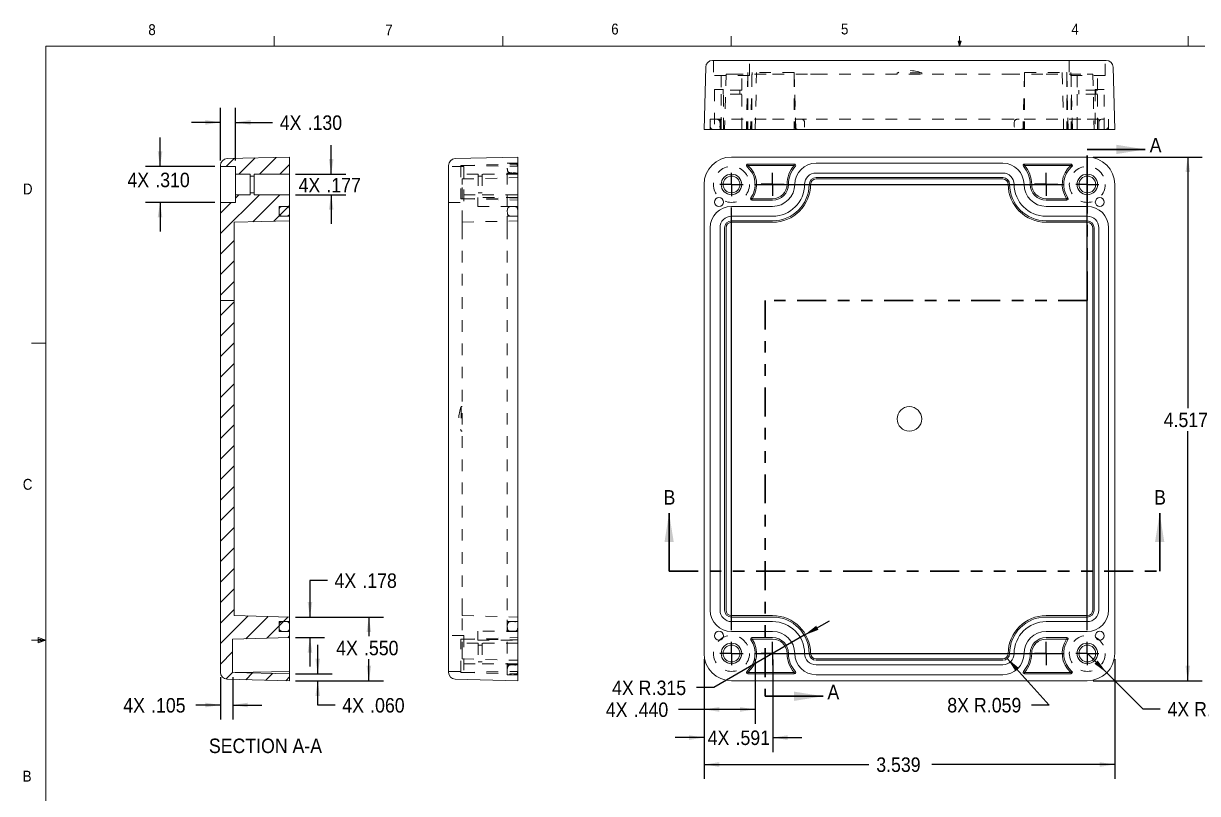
# Model space of a CAD drawing. Header units: inches. Extents: x 0.4 to 16.6, y 0.2 to 10.8.
# Drawn here: x 0.43 to 10.55, y 4.2 to 10.84 of the extents above; entities that cross this region are included whole.
import ezdxf

# ---------------------------------------------------------------- set-up
doc = ezdxf.new("R2010")
doc.units = ezdxf.units.IN
doc.header["$MEASUREMENT"] = 0
for name, pattern in [('SLD-Dashed', [0.075, 0.05, -0.025]), ('SLD-Phantom', [0.5, 0.25, -0.05, 0.05, -0.05, 0.05, -0.05]), ('SLD-Solid', [0])]:
    doc.linetypes.add(name, pattern=pattern)
doc.layers.add('SLD-0', color=7, linetype='SLD-Solid')
doc.styles.add('SLDTEXTSTYLE1', font='GOTHIC.TTF', dxfattribs={"width": 0.913})
doc.dimstyles.new('SLDDIMSTYLE0', dxfattribs={"dimtxt": 0.125, "dimasz": 0.13, "dimexe": 0, "dimexo": 0.0625, "dimgap": 0.03125, "dimtad": 0, "dimtih": 1, "dimtoh": 1, "dimdec": 3, "dimrnd": 1e-09, "dimzin": 12, "dimdsep": 46, "dimtxsty": 'SLDTEXTSTYLE1', "dimsah": 1, "dimcen": 0.09, "dimadec": 0, "dimazin": 3, "dimtfac": 1, "dimtdec": 3, "dimtofl": 0, "dimtmove": 0, "dimatfit": 3, "dimfxl": 1, "dimfrac": 2, "dimtolj": 1, "dimtzin": 12, "dimarcsym": 0})
doc.dimstyles.new('SLDDIMSTYLE1', dxfattribs={"dimtxt": 0.125, "dimasz": 0.13, "dimexe": 0, "dimexo": 0.0625, "dimgap": 0.03125, "dimtad": 0, "dimtih": 1, "dimtoh": 1, "dimdec": 3, "dimrnd": 1e-09, "dimzin": 12, "dimdsep": 46, "dimtxsty": 'SLDTEXTSTYLE1', "dimsah": 1, "dimcen": 0, "dimadec": 0, "dimazin": 3, "dimtfac": 1, "dimtdec": 3, "dimtofl": 0, "dimtmove": 0, "dimatfit": 3, "dimfxl": 1, "dimfrac": 2, "dimtolj": 1, "dimtzin": 12, "dimarcsym": 0})
doc.dimstyles.new('SLDDIMSTYLE2', dxfattribs={"dimtxt": 0.125, "dimasz": 0.13, "dimexe": 0, "dimexo": 0.0625, "dimgap": 0.03125, "dimtad": 0, "dimtih": 1, "dimtoh": 1, "dimdec": 3, "dimrnd": 1e-09, "dimzin": 4, "dimdsep": 46, "dimtxsty": 'SLDTEXTSTYLE1', "dimsah": 1, "dimcen": 0.09, "dimadec": 0, "dimazin": 1, "dimtfac": 1, "dimtdec": 3, "dimtofl": 0, "dimtmove": 0, "dimatfit": 3, "dimfxl": 1, "dimfrac": 2, "dimtolj": 1, "dimtzin": 12, "dimarcsym": 0})
doc.dimstyles.new('SLDDIMSTYLE3', dxfattribs={"dimtxt": 0.125, "dimasz": 0.13, "dimexe": 0, "dimexo": 0.0625, "dimgap": 0.03125, "dimtad": 0, "dimtih": 1, "dimtoh": 1, "dimdec": 3, "dimrnd": 1e-09, "dimzin": 12, "dimdsep": 46, "dimtxsty": 'SLDTEXTSTYLE1', "dimsah": 1, "dimcen": 0, "dimadec": 0, "dimazin": 3, "dimtfac": 1, "dimtdec": 3, "dimtofl": 0, "dimtmove": 0, "dimatfit": 3, "dimfxl": 1, "dimfrac": 2, "dimtolj": 1, "dimtzin": 12, "dimarcsym": 0})
doc.dimstyles.new('SLDDIMSTYLE4', dxfattribs={"dimtxt": 0.125, "dimasz": 0.13, "dimexe": 0, "dimexo": 0.0625, "dimgap": 0.03125, "dimtad": 0, "dimtih": 1, "dimtoh": 1, "dimdec": 3, "dimrnd": 1e-09, "dimzin": 12, "dimdsep": 46, "dimtxsty": 'SLDTEXTSTYLE1', "dimsah": 1, "dimcen": 0.09, "dimadec": 0, "dimazin": 3, "dimtfac": 1, "dimtdec": 3, "dimtmove": 0, "dimatfit": 0, "dimfxl": 1, "dimfrac": 2, "dimtolj": 1, "dimtzin": 12, "dimarcsym": 0})
doc.dimstyles.new('SLDDIMSTYLE5', dxfattribs={"dimtxt": 0.125, "dimasz": 0.13, "dimexe": 0, "dimexo": 0.0625, "dimgap": 0.03125, "dimtad": 0, "dimtih": 1, "dimtoh": 1, "dimdec": 3, "dimrnd": 1e-09, "dimzin": 12, "dimdsep": 46, "dimtxsty": 'SLDTEXTSTYLE1', "dimsah": 1, "dimcen": 0, "dimadec": 0, "dimazin": 3, "dimtfac": 1, "dimtdec": 3, "dimtofl": 0, "dimtmove": 1, "dimatfit": 3, "dimfxl": 1, "dimfrac": 2, "dimtolj": 1, "dimtzin": 12, "dimarcsym": 0})
doc.dimstyles.new('SLDDIMSTYLE6', dxfattribs={"dimtxt": 0.125, "dimasz": 0.13, "dimexe": 0, "dimexo": 0.0625, "dimgap": 0.03125, "dimtad": 0, "dimtih": 1, "dimtoh": 1, "dimdec": 3, "dimrnd": 1e-09, "dimzin": 4, "dimdsep": 46, "dimtxsty": 'SLDTEXTSTYLE1', "dimsah": 1, "dimcen": 0.09, "dimadec": 0, "dimazin": 1, "dimtfac": 1, "dimtdec": 3, "dimtmove": 0, "dimatfit": 0, "dimfxl": 1, "dimfrac": 2, "dimtolj": 1, "dimtzin": 12, "dimarcsym": 0})

# ---------------------------------------------------------------- blocks, each defined once
blk = doc.blocks.new('*D10')
at = {"layer": 'SLD-0'}
for p, q in [((9.652, 9.685), (10.593, 9.685)), ((10.468, 9.685), (10.468, 7.519)), ((10.468, 5.168), (10.468, 7.321)), ((9.652, 5.168), (10.593, 5.168))]:
    blk.add_line(p, q, dxfattribs=at)
for points in [[(10.468, 9.685), (10.448, 9.555), (10.488, 9.555)], [(10.468, 5.168), (10.488, 5.298), (10.448, 5.298)]]:
    blk.add_solid(points, dxfattribs=at)
at = {"layer": 'SLD-0', "insert": (10.26, 7.481), "char_height": 0.125, "attachment_point": 1, "style": 'SLDTEXTSTYLE1'}
blk.add_mtext('4.517', dxfattribs=at)
blk = doc.blocks.new('*D11')
at = {"layer": 'SLD-0'}
for p, q in [((6.299, 5.354), (6.299, 4.321)), ((9.838, 5.354), (9.838, 4.321)), ((6.299, 4.446), (7.72, 4.446)), ((9.838, 4.446), (8.261, 4.446))]:
    blk.add_line(p, q, dxfattribs=at)
for points in [[(6.299, 4.446), (6.429, 4.426), (6.429, 4.466)], [(9.838, 4.446), (9.708, 4.466), (9.708, 4.426)]]:
    blk.add_solid(points, dxfattribs=at)
at = {"layer": 'SLD-0', "insert": (7.783, 4.507), "char_height": 0.125, "attachment_point": 1, "style": 'SLDTEXTSTYLE1'}
blk.add_mtext('3.539', dxfattribs=at)
blk = doc.blocks.new('*D12')
at = {"layer": 'SLD-0'}
for p, q in [((9.602, 5.404), (9.769, 5.237)), ((9.769, 5.237), (10.08, 4.925)), ((10.08, 4.925), (10.23, 4.925))]:
    blk.add_line(p, q, dxfattribs=at)
blk.add_solid([(9.769, 5.237), (9.691, 5.343), (9.663, 5.315)], dxfattribs=at)
at = {"layer": 'SLD-0', "char_height": 0.125, "attachment_point": 1, "style": 'SLDTEXTSTYLE1'}
for s, insert in [('4X R', (10.293, 4.985)), ('.236', (10.634, 4.985))]:
    blk.add_mtext(s, dxfattribs=dict(at, insert=insert))
blk = doc.blocks.new('*D13')
at = {"layer": 'SLD-0'}
for p, q in [((6.299, 5.354), (6.299, 4.796)), ((6.739, 5.354), (6.739, 4.796)), ((6.299, 4.921), (6.078, 4.921)), ((6.739, 4.921), (6.299, 4.921))]:
    blk.add_line(p, q, dxfattribs=at)
for points in [[(6.299, 4.921), (6.429, 4.901), (6.429, 4.941)], [(6.739, 4.921), (6.609, 4.941), (6.609, 4.901)]]:
    blk.add_solid(points, dxfattribs=at)
at = {"layer": 'SLD-0', "char_height": 0.125, "attachment_point": 1, "style": 'SLDTEXTSTYLE1'}
for s, insert in [('4X ', (5.452, 4.981)), ('.440', (5.693, 4.981))]:
    blk.add_mtext(s, dxfattribs=dict(at, insert=insert))
blk = doc.blocks.new('*D14')
at = {"layer": 'SLD-0'}
for p, q in [((8.912, 5.36), (9.272, 4.959)), ((9.272, 4.959), (9.122, 4.959))]:
    blk.add_line(p, q, dxfattribs=at)
blk.add_solid([(8.912, 5.36), (8.984, 5.25), (9.014, 5.277)], dxfattribs=at)
at = {"layer": 'SLD-0', "char_height": 0.125, "attachment_point": 1, "style": 'SLDTEXTSTYLE1'}
for s, insert in [('8X R', (8.395, 5.02)), ('.059', (8.736, 5.02))]:
    blk.add_mtext(s, dxfattribs=dict(at, insert=insert))
blk = doc.blocks.new('*D15')
at = {"layer": 'SLD-0'}
for p, q in [((6.299, 5.354), (6.299, 4.553)), ((6.89, 5.353), (6.89, 4.553)), ((6.299, 4.678), (6.049, 4.678)), ((6.89, 4.678), (7.14, 4.678))]:
    blk.add_line(p, q, dxfattribs=at)
for points in [[(6.299, 4.678), (6.169, 4.698), (6.169, 4.658)], [(6.89, 4.678), (7.02, 4.658), (7.02, 4.698)]]:
    blk.add_solid(points, dxfattribs=at)
at = {"layer": 'SLD-0', "char_height": 0.125, "attachment_point": 1, "style": 'SLDTEXTSTYLE1'}
for s, insert in [('4X ', (6.33, 4.739)), ('.591', (6.57, 4.739))]:
    blk.add_mtext(s, dxfattribs=dict(at, insert=insert))
blk = doc.blocks.new('*D16')
at = {"layer": 'SLD-0'}
for p, q in [((7.162, 5.561), (7.379, 5.686)), ((7.162, 5.561), (6.383, 5.11)), ((6.383, 5.11), (6.233, 5.11))]:
    blk.add_line(p, q, dxfattribs=at)
blk.add_solid([(7.162, 5.561), (7.285, 5.608), (7.265, 5.643)], dxfattribs=at)
at = {"layer": 'SLD-0', "char_height": 0.125, "attachment_point": 1, "style": 'SLDTEXTSTYLE1'}
for s, insert in [('4X R', (5.506, 5.17)), ('.315', (5.847, 5.17))]:
    blk.add_mtext(s, dxfattribs=dict(at, insert=insert))
blk = doc.blocks.new('SW_CENTERMARKSYMBOL_0')
at = {"layer": 'SLD-0', "color": 0}
for p, q in [((0, 4.045), (0, 4.145)), ((3.067, 4.045), (3.067, 4.145)), ((0, 4.045), (-0.1, 4.045)), ((0, 4.045), (0, 3.945)), ((0, 4.045), (0.1, 4.045)), ((0.2, 4.045), (2.867, 4.045)), ((3.067, 4.045), (2.967, 4.045)), ((3.067, 4.045), (3.067, 3.945)), ((3.067, 4.045), (3.167, 4.045)), ((0, 0.2), (0, 3.845)), ((3.067, 0.2), (3.067, 3.845)), ((0, 0), (-0.1, 0)), ((0, 0), (0, 0.1)), ((0, 0), (0, -0.1)), ((0, 0), (0.1, 0)), ((0.2, 0), (2.867, 0)), ((3.067, 0), (2.967, 0)), ((3.067, 0), (3.067, 0.1)), ((3.067, 0), (3.067, -0.1)), ((3.067, 0), (3.167, 0))]:
    blk.add_line(p, q, dxfattribs=at)
blk = doc.blocks.new('SW_CENTERMARKSYMBOL_1')
at = {"layer": 'SLD-0', "color": 0}
for q in [(-0.1, 0), (0, 0.1), (0, -0.1), (0.1, 0)]:
    blk.add_line((0, 0), q, dxfattribs=at)
blk = doc.blocks.new('SW_CENTERMARKSYMBOL_2')
at = {"layer": 'SLD-0', "color": 0}
for q in [(-0.1, 0), (0, 0.1), (0, -0.1), (0.1, 0)]:
    blk.add_line((0, 0), q, dxfattribs=at)
blk = doc.blocks.new('SW_CENTERMARKSYMBOL_3')
at = {"layer": 'SLD-0', "color": 0}
for q in [(-0.1, 0), (0, 0.1), (0, -0.1), (0.1, 0)]:
    blk.add_line((0, 0), q, dxfattribs=at)
blk = doc.blocks.new('SW_CENTERMARKSYMBOL_4')
at = {"layer": 'SLD-0', "color": 0}
for q in [(-0.1, 0), (0, 0.1), (0, -0.1), (0.1, 0)]:
    blk.add_line((0, 0), q, dxfattribs=at)
blk = doc.blocks.new('*D22')
at = {"layer": 'SLD-0'}
for p, q in [((2.131, 9.654), (2.131, 10.109)), ((2.261, 9.654), (2.261, 10.109)), ((2.131, 9.984), (1.881, 9.984)), ((2.261, 9.984), (2.579, 9.984))]:
    blk.add_line(p, q, dxfattribs=at)
for points in [[(2.131, 9.984), (2.001, 10.004), (2.001, 9.964)], [(2.261, 9.984), (2.391, 9.964), (2.391, 10.004)]]:
    blk.add_solid(points, dxfattribs=at)
at = {"layer": 'SLD-0', "char_height": 0.125, "attachment_point": 1, "style": 'SLDTEXTSTYLE1'}
for s, insert in [('4X ', (2.642, 10.044)), ('.130', (2.882, 10.044))]:
    blk.add_mtext(s, dxfattribs=dict(at, insert=insert))
blk = doc.blocks.new('*D23')
at = {"layer": 'SLD-0'}
for p, q in [((3.085, 9.537), (3.085, 9.787)), ((2.777, 9.537), (3.21, 9.537)), ((2.777, 9.36), (3.21, 9.36)), ((3.085, 9.36), (3.085, 9.11))]:
    blk.add_line(p, q, dxfattribs=at)
for points in [[(3.085, 9.537), (3.105, 9.667), (3.065, 9.667)], [(3.085, 9.36), (3.065, 9.23), (3.105, 9.23)]]:
    blk.add_solid(points, dxfattribs=at)
at = {"layer": 'SLD-0', "char_height": 0.125, "attachment_point": 1, "style": 'SLDTEXTSTYLE1'}
for s, insert in [('4X ', (2.804, 9.505)), ('.177', (3.044, 9.505))]:
    blk.add_mtext(s, dxfattribs=dict(at, insert=insert))
blk = doc.blocks.new('*D24')
at = {"layer": 'SLD-0'}
for p, q in [((1.61, 9.604), (1.61, 9.854)), ((2.081, 9.604), (1.485, 9.604)), ((2.081, 9.294), (1.485, 9.294)), ((1.61, 9.294), (1.61, 9.044))]:
    blk.add_line(p, q, dxfattribs=at)
for points in [[(1.61, 9.604), (1.63, 9.734), (1.59, 9.734)], [(1.61, 9.294), (1.59, 9.164), (1.63, 9.164)]]:
    blk.add_solid(points, dxfattribs=at)
at = {"layer": 'SLD-0', "char_height": 0.125, "attachment_point": 1, "style": 'SLDTEXTSTYLE1'}
for s, insert in [('4X ', (1.329, 9.55)), ('.310', (1.569, 9.55))]:
    blk.add_mtext(s, dxfattribs=dict(at, insert=insert))
blk = doc.blocks.new('*D25')
at = {"layer": 'SLD-0'}
for p, q in [((2.131, 5.198), (2.131, 4.834)), ((2.236, 5.198), (2.236, 4.834)), ((2.131, 4.959), (1.919, 4.959)), ((2.236, 4.959), (2.486, 4.959))]:
    blk.add_line(p, q, dxfattribs=at)
for points in [[(2.131, 4.959), (2.001, 4.979), (2.001, 4.939)], [(2.236, 4.959), (2.366, 4.939), (2.366, 4.979)]]:
    blk.add_solid(points, dxfattribs=at)
at = {"layer": 'SLD-0', "char_height": 0.125, "attachment_point": 1, "style": 'SLDTEXTSTYLE1'}
for s, insert in [('4X ', (1.293, 5.019)), ('.105', (1.533, 5.019))]:
    blk.add_mtext(s, dxfattribs=dict(at, insert=insert))
blk = doc.blocks.new('*D26')
at = {"layer": 'SLD-0'}
for p, q in [((3.052, 6.034), (2.902, 6.034)), ((2.902, 6.034), (2.902, 5.718)), ((2.777, 5.718), (3.027, 5.718)), ((2.777, 5.54), (3.027, 5.54)), ((2.902, 5.54), (2.902, 5.29))]:
    blk.add_line(p, q, dxfattribs=at)
for points in [[(2.902, 5.718), (2.922, 5.848), (2.882, 5.848)], [(2.902, 5.54), (2.882, 5.41), (2.922, 5.41)]]:
    blk.add_solid(points, dxfattribs=at)
at = {"layer": 'SLD-0', "char_height": 0.125, "attachment_point": 1, "style": 'SLDTEXTSTYLE1'}
for s, insert in [('4X ', (3.114, 6.094)), ('.178', (3.354, 6.094))]:
    blk.add_mtext(s, dxfattribs=dict(at, insert=insert))
blk = doc.blocks.new('*D27')
at = {"layer": 'SLD-0'}
for p, q in [((2.969, 5.228), (2.969, 5.478)), ((2.777, 5.228), (3.094, 5.228)), ((2.777, 5.168), (3.094, 5.168)), ((2.969, 4.959), (2.969, 5.168)), ((3.119, 4.959), (2.969, 4.959))]:
    blk.add_line(p, q, dxfattribs=at)
for points in [[(2.969, 5.228), (2.989, 5.358), (2.949, 5.358)], [(2.969, 5.168), (2.949, 5.038), (2.989, 5.038)]]:
    blk.add_solid(points, dxfattribs=at)
at = {"layer": 'SLD-0', "char_height": 0.125, "attachment_point": 1, "style": 'SLDTEXTSTYLE1'}
for s, insert in [('4X ', (3.181, 5.019)), ('.060', (3.421, 5.019))]:
    blk.add_mtext(s, dxfattribs=dict(at, insert=insert))
blk = doc.blocks.new('*D28')
at = {"layer": 'SLD-0'}
for p, q in [((2.777, 5.718), (3.535, 5.718)), ((3.41, 5.718), (3.41, 5.552)), ((3.41, 5.168), (3.41, 5.354)), ((2.777, 5.168), (3.535, 5.168))]:
    blk.add_line(p, q, dxfattribs=at)
for points in [[(3.41, 5.718), (3.39, 5.588), (3.43, 5.588)], [(3.41, 5.168), (3.43, 5.298), (3.39, 5.298)]]:
    blk.add_solid(points, dxfattribs=at)
at = {"layer": 'SLD-0', "char_height": 0.125, "attachment_point": 1, "style": 'SLDTEXTSTYLE1'}
for s, insert in [('4X ', (3.128, 5.513)), ('.550', (3.368, 5.513))]:
    blk.add_mtext(s, dxfattribs=dict(at, insert=insert))

msp = doc.modelspace()

# ---------------------------------------------------------------- hatches: boundary and pattern name
at = {"linetype": 'SLD-Solid', "lineweight": 0}
h = msp.add_hatch(dxfattribs=at)
h.set_pattern_fill('ANSI31', style=0)
edge = h.paths.add_edge_path(flags=0)
edge.add_line((2.72659, 9.53741), (2.72659, 9.68491))
edge.add_line((2.72659, 9.68491), (2.18808, 9.67113))
edge.add_arc((2.18959, 9.61215), 0.059, 91.466, 180)
edge.add_line((2.13059, 9.61215), (2.13059, 9.60391))
edge.add_line((2.13059, 9.60391), (2.26059, 9.60391))
edge.add_line((2.26059, 9.60391), (2.26059, 9.53741))
edge.add_line((2.26059, 9.53741), (2.38659, 9.53741))
edge.add_line((2.38659, 9.53741), (2.38659, 9.52141))
edge.add_line((2.38659, 9.52141), (2.42059, 9.52141))
edge.add_line((2.42059, 9.52141), (2.42059, 9.53741))
edge.add_line((2.42059, 9.53741), (2.72659, 9.53741))
h = msp.add_hatch(dxfattribs=at)
h.set_pattern_fill('ANSI31', style=0)
h.paths.add_polyline_path([(2.63659, 9.17428), (2.63659, 9.25928), (2.72659, 9.25928), (2.72659, 9.36041), (2.42059, 9.36041), (2.42059, 9.37641), (2.38659, 9.37641), (2.38659, 9.36041), (2.26059, 9.36041), (2.26059, 9.29391), (2.13059, 9.29391), (2.13059, 8.44847), (2.24859, 8.44847), (2.24859, 9.12268), (2.72659, 9.13491), (2.72659, 9.17428)], flags=0)
h = msp.add_hatch(dxfattribs=at)
h.set_pattern_fill('ANSI31', style=0)
edge = h.paths.add_edge_path(flags=0)
edge.add_spline(control_points=[(2.72659, 9.21678), (2.72659, 9.25121), (2.71852, 9.25919), (2.64466, 9.25953), (2.63659, 9.24784), (2.63659, 9.21678)], knot_values=[0, 0, 0, 0, 0.45, 0.55, 1, 1, 1, 1], weights=[1, 1, 1, 1, 1, 1], degree=3, periodic=0)
edge.add_spline(control_points=[(2.63659, 9.21678), (2.63659, 9.18572), (2.64466, 9.17403), (2.71852, 9.17437), (2.72659, 9.18235), (2.72659, 9.21678)], knot_values=[0, 0, 0, 0, 0.45, 0.55, 1, 1, 1, 1], weights=[1, 1, 1, 1, 1, 1], degree=3, periodic=0)
h = msp.add_hatch(dxfattribs=at)
h.set_pattern_fill('ANSI31', style=0)
edge = h.paths.add_edge_path(flags=0)
edge.add_line((2.24859, 5.73014), (2.24859, 8.44847))
edge.add_line((2.24859, 8.44847), (2.13059, 8.44847))
edge.add_line((2.13059, 8.44847), (2.13059, 5.24067))
edge.add_arc((2.18959, 5.24067), 0.059, 180, 268.534)
edge.add_line((2.18808, 5.18169), (2.72659, 5.16791))
edge.add_line((2.72659, 5.16791), (2.72659, 5.22791))
edge.add_line((2.72659, 5.22791), (2.23559, 5.24048))
edge.add_line((2.23559, 5.24048), (2.23559, 5.52734))
edge.add_line((2.23559, 5.52734), (2.72659, 5.53991))
edge.add_line((2.72659, 5.53991), (2.72659, 5.59354))
edge.add_line((2.72659, 5.59354), (2.63659, 5.59354))
edge.add_line((2.63659, 5.59354), (2.63659, 5.67854))
edge.add_line((2.63659, 5.67854), (2.72659, 5.67854))
edge.add_line((2.72659, 5.67854), (2.72659, 5.71791))
edge.add_line((2.72659, 5.71791), (2.24859, 5.73014))
h = msp.add_hatch(dxfattribs=at)
h.set_pattern_fill('ANSI31', style=0)
edge = h.paths.add_edge_path(flags=0)
edge.add_spline(control_points=[(2.63659, 5.63604), (2.63659, 5.60498), (2.64466, 5.59329), (2.71852, 5.59363), (2.72659, 5.60161), (2.72659, 5.63604)], knot_values=[0, 0, 0, 0, 0.45, 0.55, 1, 1, 1, 1], weights=[1, 1, 1, 1, 1, 1], degree=3, periodic=0)
edge.add_spline(control_points=[(2.72659, 5.63604), (2.72659, 5.67047), (2.71852, 5.67845), (2.64466, 5.67879), (2.63659, 5.6671), (2.63659, 5.63604)], knot_values=[0, 0, 0, 0, 0.45, 0.55, 1, 1, 1, 1], weights=[1, 1, 1, 1, 1, 1], degree=3, periodic=0)

# ---------------------------------------------------------------- linework, layer by layer
at = {"color": 7, "linetype": 'SLD-Solid', "lineweight": 0}
for p, q in [((2.59475, 10.64207), (2.59475, 10.72687)), ((4.5635, 10.64207), (4.5635, 10.72687)), ((6.53225, 10.64207), (6.53225, 10.72687)), ((8.501, 10.64207), (8.501, 10.72687)), ((10.46975, 10.64207), (10.46975, 10.72687)), ((0.62625, 10.64207), (16.37625, 10.64207)), ((0.62625, 10.64207), (0.62625, 0.39207)), ((8.501, 10.64207), (8.48775, 10.68401)), ((8.51356, 10.68401), (8.48775, 10.68401)), ((8.49396, 10.68401), (8.501, 10.64207)), ((8.501, 10.64207), (8.51356, 10.68401)), ((8.50591, 10.68401), (8.501, 10.64207)), ((0.62625, 8.07957), (0.50125, 8.07957)), ((0.62625, 5.51707), (0.50125, 5.51707)), ((0.55907, 5.54108), (0.55907, 5.49449)), ((0.62625, 5.51707), (0.55907, 5.54108)), ((0.62625, 5.51707), (0.55907, 5.52611)), ((0.62625, 5.51707), (0.55907, 5.50677)), ((0.62625, 5.51707), (0.55907, 5.49449))]:
    msp.add_line(p, q, dxfattribs=at)
at = {"color": 7, "linetype": 'SLD-Solid', "lineweight": 15}
for p, q in [((6.31256, 10.46085), (6.29878, 9.92234)), ((6.37154, 10.51834), (6.53478, 10.51834)), ((6.53478, 10.51834), (9.60178, 10.51834)), ((9.60178, 10.51834), (9.76502, 10.51834)), ((9.824, 10.46085), (9.83778, 9.92234)), ((6.29878, 9.92234), (6.53478, 9.92234)), ((6.53478, 9.92234), (9.60178, 9.92234)), ((9.60178, 9.92234), (9.83778, 9.92234)), ((2.18808, 9.67113), (2.72659, 9.68491)), ((2.72659, 9.68491), (2.72659, 9.53741)), ((4.15441, 9.67113), (4.69292, 9.68491)), ((4.69292, 9.44891), (4.69292, 9.68491)), ((6.53478, 9.68491), (9.60178, 9.68491)), ((6.67535, 9.61291), (6.66754, 9.6038)), ((7.07642, 9.62491), (6.67535, 9.62491)), ((6.67535, 9.61291), (6.67535, 9.62491)), ((7.07642, 9.61291), (7.07642, 9.62491)), ((7.07642, 9.61291), (7.08545, 9.60501)), ((7.26378, 9.63228), (8.87278, 9.63228)), ((9.06015, 9.61291), (9.05112, 9.60501)), ((9.06015, 9.62491), (9.46121, 9.62491)), ((9.06015, 9.61291), (9.06015, 9.62491)), ((9.46121, 9.61291), (9.46121, 9.62491)), ((9.46121, 9.61291), (9.46902, 9.6038)), ((2.13059, 9.61215), (2.13059, 9.60391)), ((2.13059, 9.60391), (2.26059, 9.60391)), ((2.13059, 9.29391), (2.13059, 9.60391)), ((2.26059, 9.60391), (2.26059, 9.53741)), ((2.26059, 9.53741), (2.38659, 9.53741)), ((2.26059, 9.36041), (2.26059, 9.53741)), ((2.38659, 9.53741), (2.38659, 9.52141)), ((2.38659, 9.52141), (2.42059, 9.52141)), ((2.38659, 9.37641), (2.38659, 9.52141)), ((2.42059, 9.53741), (2.72659, 9.53741)), ((2.42059, 9.52141), (2.42059, 9.53741)), ((2.42059, 9.37641), (2.42059, 9.52141)), ((2.72659, 9.36041), (2.72659, 9.53741)), ((4.09692, 9.44891), (4.09692, 9.61215)), ((7.07517, 9.61234), (6.67687, 9.61234)), ((7.26378, 9.54728), (8.87278, 9.54728)), ((9.06139, 9.61234), (9.45969, 9.61234)), ((4.09692, 5.40391), (4.09692, 9.44891)), ((4.69292, 5.40391), (4.69292, 9.44891)), ((6.29878, 5.40391), (6.29878, 9.44891)), ((7.26378, 9.50791), (8.87278, 9.50791)), ((7.26378, 9.49568), (8.87278, 9.49568)), ((9.83778, 9.44891), (9.83778, 5.40391)), ((2.26059, 9.36041), (2.26059, 9.29391)), ((2.38659, 9.36041), (2.26059, 9.36041)), ((2.38659, 9.37641), (2.38659, 9.36041)), ((2.42059, 9.37641), (2.38659, 9.37641)), ((2.42059, 9.36041), (2.42059, 9.37641)), ((2.72659, 9.36041), (2.42059, 9.36041)), ((2.72659, 9.36041), (2.72659, 9.25928)), ((6.71164, 9.32491), (6.70182, 9.3318)), ((6.71164, 9.32491), (6.71164, 9.31291)), ((6.71164, 9.31291), (6.88978, 9.31291)), ((6.71273, 9.32548), (6.88978, 9.32548)), ((9.42383, 9.32548), (9.24678, 9.32548)), ((9.42492, 9.31291), (9.24678, 9.31291)), ((9.42492, 9.32491), (9.43474, 9.3318)), ((9.42492, 9.32491), (9.42492, 9.31291)), ((2.26059, 9.29391), (2.13059, 9.29391)), ((2.13059, 9.29391), (2.13059, 8.44847)), ((2.63659, 9.25928), (2.72659, 9.25928)), ((2.63659, 9.25928), (2.63659, 9.17428)), ((2.72659, 9.25928), (2.72659, 9.21678)), ((2.72659, 9.17428), (2.72659, 9.21678)), ((6.53478, 9.25928), (6.88978, 9.25928)), ((9.24678, 9.25928), (9.60178, 9.25928)), ((2.24859, 9.12268), (2.72659, 9.13491)), ((2.24859, 9.12268), (2.24859, 8.44847)), ((2.63659, 9.17428), (2.72659, 9.17428)), ((2.72659, 9.17428), (2.72659, 9.13491)), ((2.72659, 9.13491), (2.72659, 9.07591)), ((6.53478, 9.17428), (6.88978, 9.17428)), ((6.53478, 9.13491), (6.88978, 9.13491)), ((6.53478, 9.12268), (6.88978, 9.12268)), ((9.24678, 9.17428), (9.60178, 9.17428)), ((9.24678, 9.13491), (9.60178, 9.13491)), ((9.24678, 9.12268), (9.60178, 9.12268)), ((2.72659, 9.07591), (2.72659, 5.77691)), ((6.35141, 5.77691), (6.35141, 9.07591)), ((6.43641, 5.77691), (6.43641, 9.07591)), ((6.47578, 5.77691), (6.47578, 9.07591)), ((6.48801, 5.77691), (6.48801, 9.07591)), ((9.64855, 9.07591), (9.64855, 5.77691)), ((9.66078, 9.07591), (9.66078, 5.77691)), ((9.70015, 9.07591), (9.70015, 5.77691)), ((9.78515, 9.07591), (9.78515, 5.77691)), ((2.13059, 8.44847), (2.13059, 5.24067)), ((2.24859, 8.44847), (2.13059, 8.44847)), ((2.24859, 8.44847), (2.24859, 5.73014)), ((2.72659, 5.77691), (2.72659, 5.71791)), ((2.72659, 5.71791), (2.24859, 5.73014)), ((2.72659, 5.67854), (2.63659, 5.67854)), ((2.63659, 5.67854), (2.63659, 5.59354)), ((2.72659, 5.71791), (2.72659, 5.67854)), ((2.72659, 5.63604), (2.72659, 5.67854)), ((6.88978, 5.73014), (6.53478, 5.73014)), ((6.88978, 5.71791), (6.53478, 5.71791)), ((6.88978, 5.67854), (6.53478, 5.67854)), ((9.60178, 5.73014), (9.24678, 5.73014)), ((9.60178, 5.71791), (9.24678, 5.71791)), ((9.60178, 5.67854), (9.24678, 5.67854)), ((2.72659, 5.59354), (2.63659, 5.59354)), ((2.72659, 5.63604), (2.72659, 5.59354)), ((2.72659, 5.59354), (2.72659, 5.53991)), ((6.88978, 5.59354), (6.53478, 5.59354)), ((9.60178, 5.59354), (9.24678, 5.59354)), ((2.23559, 5.52734), (2.72659, 5.53991)), ((2.23559, 5.52734), (2.23559, 5.24048)), ((2.72659, 5.53991), (2.72659, 5.40328)), ((6.71164, 5.52791), (6.70182, 5.52102)), ((6.71164, 5.53991), (6.88978, 5.53991)), ((6.71164, 5.52791), (6.71164, 5.53991)), ((6.71273, 5.52734), (6.88978, 5.52734)), ((9.42492, 5.53991), (9.24678, 5.53991)), ((9.42383, 5.52734), (9.24678, 5.52734)), ((9.42492, 5.52791), (9.42492, 5.53991)), ((9.42492, 5.52791), (9.43474, 5.52102)), ((2.72659, 5.40328), (2.72659, 5.24781)), ((4.09692, 5.24067), (4.09692, 5.40391)), ((4.69292, 5.16791), (4.69292, 5.40391)), ((8.87278, 5.35714), (7.26378, 5.35714)), ((8.87278, 5.34491), (7.26378, 5.34491)), ((8.87278, 5.30554), (7.26378, 5.30554)), ((2.72659, 5.16791), (2.18808, 5.18169)), ((2.72659, 5.22791), (2.23559, 5.24048)), ((2.2577, 5.23991), (2.72659, 5.24781)), ((2.72659, 5.24781), (2.72659, 5.22791)), ((2.72659, 5.22791), (2.72659, 5.16791)), ((4.15441, 5.18169), (4.69292, 5.16791)), ((9.60178, 5.16791), (6.53478, 5.16791)), ((6.67535, 5.23991), (6.66754, 5.24902)), ((6.67535, 5.23991), (6.67535, 5.22791)), ((7.07642, 5.22791), (6.67535, 5.22791)), ((7.07517, 5.24048), (6.67687, 5.24048)), ((7.07642, 5.23991), (7.08545, 5.24781)), ((7.07642, 5.23991), (7.07642, 5.22791)), ((8.87278, 5.22054), (7.26378, 5.22054)), ((9.06015, 5.23991), (9.05112, 5.24781)), ((9.06015, 5.23991), (9.06015, 5.22791)), ((9.06015, 5.22791), (9.46121, 5.22791)), ((9.06139, 5.24048), (9.45969, 5.24048)), ((9.46121, 5.23991), (9.46902, 5.24902)), ((9.46121, 5.23991), (9.46121, 5.22791))]:
    msp.add_line(p, q, dxfattribs=at)
at = {"color": 7, "linetype": 'SLD-Dashed', "lineweight": 0}
for p, q in [((6.37978, 10.51834), (6.37978, 10.38834)), ((6.68978, 10.38834), (6.68978, 10.51834)), ((9.44678, 10.51834), (9.44678, 10.38834)), ((9.75678, 10.38834), (9.75678, 10.51834)), ((6.68978, 10.38834), (6.37978, 10.38834)), ((6.44628, 10.38834), (6.44628, 10.26234)), ((6.48801, 10.40034), (6.47578, 9.92234)), ((6.48801, 10.40034), (6.53478, 10.40034)), ((6.53478, 10.40034), (6.88978, 10.40034)), ((6.62328, 10.26234), (6.62328, 10.38834)), ((6.67535, 10.39124), (6.66335, 9.92234)), ((6.67535, 10.39124), (6.66754, 9.92234)), ((6.67535, 10.39124), (6.67535, 9.92234)), ((7.07517, 10.41334), (6.67687, 10.41334)), ((6.71164, 10.39124), (6.69964, 9.92234)), ((6.71164, 10.39124), (6.70182, 9.92234)), ((6.71164, 10.39124), (6.71164, 9.92234)), ((6.73878, 9.92234), (6.75135, 10.41334)), ((6.88978, 10.40034), (7.21701, 10.40034)), ((7.07642, 10.39124), (7.07642, 9.92234)), ((7.07642, 10.39124), (7.08545, 9.92234)), ((7.08842, 9.92234), (7.07642, 10.39124)), ((7.21701, 10.40034), (7.26378, 10.40034)), ((7.26378, 10.40034), (8.87278, 10.40034)), ((8.17428, 10.41034), (7.96228, 10.41034)), ((7.96228, 10.41034), (7.96228, 10.40034)), ((8.17428, 10.40034), (8.17428, 10.41034)), ((8.87278, 10.40034), (8.91955, 10.40034)), ((8.91955, 10.40034), (9.24678, 10.40034)), ((9.06015, 10.39124), (9.04815, 9.92234)), ((9.06015, 10.39124), (9.05112, 9.92234)), ((9.06015, 10.39124), (9.06015, 9.92234)), ((9.06139, 10.41334), (9.45969, 10.41334)), ((9.24678, 10.40034), (9.60178, 10.40034)), ((9.38521, 10.41334), (9.39778, 9.92234)), ((9.42492, 10.39124), (9.43474, 9.92234)), ((9.42492, 10.39124), (9.42492, 9.92234)), ((9.43692, 9.92234), (9.42492, 10.39124)), ((9.75678, 10.38834), (9.44678, 10.38834)), ((9.46121, 10.39124), (9.46902, 9.92234)), ((9.46121, 10.39124), (9.46121, 9.92234)), ((9.47321, 9.92234), (9.46121, 10.39124)), ((9.51328, 10.38834), (9.51328, 10.26234)), ((9.60178, 10.40034), (9.64855, 10.40034)), ((9.64855, 10.40034), (9.66078, 9.92234)), ((9.69028, 10.26234), (9.69028, 10.38834)), ((6.38878, 10.26734), (6.46578, 10.26734)), ((6.38878, 10.26734), (6.38878, 9.92234)), ((6.62328, 10.26234), (6.44628, 10.26234)), ((6.62328, 10.22834), (6.44628, 10.22834)), ((6.44628, 10.22834), (6.44628, 9.92234)), ((6.46228, 10.26234), (6.46228, 10.22834)), ((6.46578, 9.92234), (6.46578, 10.26734)), ((6.60728, 10.22834), (6.60728, 10.26234)), ((6.62328, 9.92234), (6.62328, 10.22834)), ((9.69028, 10.26234), (9.51328, 10.26234)), ((9.69028, 10.22834), (9.51328, 10.22834)), ((9.51328, 10.22834), (9.51328, 9.92234)), ((9.52928, 10.26234), (9.52928, 10.22834)), ((9.74778, 10.26734), (9.67078, 10.26734)), ((9.67078, 10.26734), (9.67078, 9.92234)), ((9.67428, 10.22834), (9.67428, 10.26234)), ((9.69028, 9.92234), (9.69028, 10.22834)), ((9.74778, 9.92234), (9.74778, 10.26734)), ((6.35141, 10.01234), (6.35141, 9.92234)), ((6.35141, 10.01234), (6.53478, 10.01234)), ((6.43641, 10.01234), (6.43641, 9.92234)), ((6.53478, 10.01234), (6.88978, 10.01234)), ((6.88978, 10.01234), (7.08041, 10.01234)), ((7.08041, 10.01234), (7.26378, 10.01234)), ((7.26378, 10.01234), (8.87278, 10.01234)), ((8.87278, 10.01234), (9.05615, 10.01234)), ((9.05615, 10.01234), (9.24678, 10.01234)), ((9.24678, 10.01234), (9.60178, 10.01234)), ((9.60178, 10.01234), (9.78515, 10.01234)), ((9.70015, 10.01234), (9.70015, 9.92234)), ((9.78515, 10.01234), (9.78515, 9.92234)), ((4.22402, 9.61291), (4.69292, 9.62491)), ((4.22402, 9.61291), (4.69292, 9.6038)), ((4.22402, 9.61291), (4.69292, 9.60501)), ((4.60292, 9.63228), (4.69292, 9.63228)), ((4.60292, 9.4494), (4.60292, 9.63228)), ((4.22692, 9.60391), (4.09692, 9.60391)), ((4.20192, 9.61234), (4.20192, 9.32548)), ((4.22692, 9.60391), (4.22692, 9.29391)), ((4.35292, 9.53741), (4.22692, 9.53741)), ((4.35292, 9.53741), (4.35292, 9.36041)), ((4.38692, 9.52141), (4.35292, 9.52141)), ((4.38692, 9.53741), (4.38692, 9.36041)), ((4.69292, 9.53741), (4.38692, 9.53741)), ((4.60292, 9.54728), (4.69292, 9.54728)), ((4.21492, 9.49568), (4.69292, 9.50791)), ((4.21492, 9.44904), (4.21492, 9.49568)), ((4.21492, 9.12268), (4.21492, 9.44904)), ((4.60292, 9.25928), (4.60292, 9.4494)), ((4.22402, 9.32491), (4.69292, 9.3318)), ((4.22402, 9.32491), (4.69292, 9.31291)), ((4.22692, 9.36041), (4.35292, 9.36041)), ((4.34792, 9.25791), (4.34792, 9.33491)), ((4.69292, 9.33491), (4.34792, 9.33491)), ((4.35292, 9.37641), (4.38692, 9.37641)), ((4.38692, 9.36041), (4.69292, 9.36041)), ((4.09692, 9.29391), (4.22692, 9.29391)), ((4.34792, 9.25791), (4.69292, 9.25791)), ((4.60292, 9.25928), (4.69292, 9.25928)), ((4.60292, 9.07591), (4.60292, 9.25928)), ((4.21492, 9.12268), (4.69292, 9.13491)), ((4.21492, 9.07591), (4.21492, 9.12268)), ((4.60292, 9.17428), (4.69292, 9.17428)), ((4.21492, 5.77691), (4.21492, 9.07591)), ((4.60292, 5.77691), (4.60292, 9.07591)), ((4.20492, 7.53241), (4.20492, 7.32041)), ((4.21492, 7.53241), (4.20492, 7.53241)), ((4.20492, 7.32041), (4.21492, 7.32041)), ((4.21492, 5.73014), (4.21492, 5.77691)), ((4.60292, 5.59354), (4.60292, 5.77691)), ((4.21492, 5.73014), (4.69292, 5.71791)), ((4.21492, 5.40379), (4.21492, 5.73014)), ((4.60292, 5.67854), (4.69292, 5.67854)), ((4.34792, 5.59491), (4.34792, 5.51791)), ((4.69292, 5.59491), (4.34792, 5.59491)), ((4.60292, 5.59354), (4.69292, 5.59354)), ((4.60292, 5.40342), (4.60292, 5.59354)), ((4.22692, 5.55891), (4.09692, 5.55891)), ((4.20192, 5.24048), (4.20192, 5.52734)), ((4.22402, 5.52791), (4.69292, 5.53991)), ((4.22402, 5.52791), (4.69292, 5.52102)), ((4.22692, 5.55891), (4.22692, 5.24891)), ((4.35292, 5.49241), (4.22692, 5.49241)), ((4.34792, 5.51791), (4.69292, 5.51791)), ((4.35292, 5.49241), (4.35292, 5.31541)), ((4.38692, 5.47641), (4.35292, 5.47641)), ((4.38692, 5.49241), (4.38692, 5.31541)), ((4.69292, 5.49241), (4.38692, 5.49241)), ((4.21492, 5.35714), (4.21492, 5.40379)), ((4.60292, 5.22054), (4.60292, 5.40342)), ((4.21492, 5.35714), (4.69292, 5.34491)), ((4.22692, 5.31541), (4.35292, 5.31541)), ((4.35292, 5.33141), (4.38692, 5.33141)), ((4.38692, 5.31541), (4.69292, 5.31541)), ((4.60292, 5.30554), (4.69292, 5.30554)), ((4.09692, 5.24891), (4.22692, 5.24891)), ((4.22402, 5.23991), (4.69292, 5.24902)), ((4.22402, 5.23991), (4.69292, 5.24781)), ((4.22402, 5.23991), (4.69292, 5.22791)), ((4.60292, 5.22054), (4.69292, 5.22054))]:
    msp.add_line(p, q, dxfattribs=at)
at = {"color": 7, "linetype": 'SLD-Phantom', "lineweight": 30}
for p, q in [((9.60178, 9.44891), (9.60178, 9.7508)), ((9.60178, 9.44891), (9.60178, 8.44847)), ((9.60178, 8.44847), (6.82428, 8.44847)), ((6.82428, 8.44847), (6.82428, 5.03459)), ((5.99753, 6.11404), (10.22547, 6.11404))]:
    msp.add_line(p, q, dxfattribs=at)
at = {"color": 7, "linetype": 'SLD-Solid', "lineweight": 30}
for p, q in [((9.60178, 9.7508), (10.10178, 9.7508)), ((5.99753, 6.11404), (5.99753, 6.61404)), ((10.22547, 6.11404), (10.22547, 6.61404)), ((6.82428, 5.03459), (7.32428, 5.03459))]:
    msp.add_line(p, q, dxfattribs=at)
at = {"color": 7, "linetype": 'SLD-Dashed', "lineweight": 0}
for centre in [(6.53478, 9.44891), (9.60178, 9.44891), (6.53478, 5.40391), (9.60178, 5.40391)]:
    msp.add_circle(centre, 0.155, dxfattribs=at)
at = {"color": 7, "linetype": 'SLD-Solid', "lineweight": 15}
for centre, radius in [((6.53478, 9.44891), 0.0885), ((6.53478, 9.44891), 0.0725), ((9.60178, 9.44891), 0.0885), ((9.60178, 9.44891), 0.0725), ((6.42728, 9.29641), 0.0385), ((9.70928, 9.29641), 0.0385), ((8.06828, 7.42641), 0.106), ((6.42728, 5.55641), 0.0385), ((9.70928, 5.55641), 0.0385), ((6.53478, 5.40391), 0.0885), ((6.53478, 5.40391), 0.0725), ((9.60178, 5.40391), 0.0885), ((9.60178, 5.40391), 0.0725)]:
    msp.add_circle(centre, radius, dxfattribs=at)
for centre, radius, start, end in [((6.37154, 10.45934), 0.059, 90, 178.534), ((9.76502, 10.45934), 0.059, 1.466, 90), ((2.18959, 9.61215), 0.059, 91.466, 180), ((4.15592, 9.61215), 0.059, 91.466, 180), ((6.53478, 9.44891), 0.236, 90, 180), ((6.67535, 9.61291), 0.012, 90, 229.398939), ((7.07642, 9.61291), 0.012, 318.804182, 90), ((7.26378, 9.44891), 0.18337, 90, 179.846803), ((8.87278, 9.44891), 0.18337, 0.153197, 90), ((9.06015, 9.61291), 0.012, 90, 221.195818), ((9.46121, 9.61291), 0.012, 310.601061, 90), ((9.60178, 9.44891), 0.236, 0, 90), ((6.53478, 9.44891), 0.204, 324.965185, 49.398939), ((6.53478, 9.44891), 0.21657, 325.252412, 48.995985), ((7.26378, 9.44891), 0.24957, 139.089853, 179.846803), ((7.26378, 9.44891), 0.237, 138.804182, 179.846803), ((7.26378, 9.44891), 0.09837, 90, 179.846803), ((8.87278, 9.44891), 0.09837, 0.153197, 90), ((8.87278, 9.44891), 0.237, 0.153197, 41.195818), ((8.87278, 9.44891), 0.24957, 0.153197, 40.910147), ((9.60178, 9.44891), 0.21657, 131.004015, 214.747588), ((9.60178, 9.44891), 0.204, 130.601061, 215.034815), ((6.88978, 9.44991), 0.12443, 270, 359.846803), ((6.88978, 9.44991), 0.137, 270, 359.846803), ((6.88978, 9.44991), 0.19063, 270, 359.846803), ((6.88978, 9.44991), 0.27563, 270, 359.846803), ((6.88978, 9.44991), 0.315, 270, 359.846803), ((6.88978, 9.44991), 0.32723, 270, 359.846803), ((7.26378, 9.44891), 0.059, 90, 179.846803), ((7.26378, 9.44891), 0.04677, 90, 179.846803), ((8.87278, 9.44891), 0.059, 0.153197, 90), ((8.87278, 9.44891), 0.04677, 0.153197, 90), ((9.24678, 9.44991), 0.32723, 180.153197, 270), ((9.24678, 9.44991), 0.315, 180.153197, 270), ((9.24678, 9.44991), 0.27563, 180.153197, 270), ((9.24678, 9.44991), 0.19063, 180.153197, 270), ((9.24678, 9.44991), 0.137, 180.153197, 270), ((9.24678, 9.44991), 0.12443, 180.153197, 270), ((6.71164, 9.32491), 0.012, 144.965185, 270), ((9.42492, 9.32491), 0.012, 270, 35.034815), ((6.53478, 9.07591), 0.18337, 90, 180), ((9.60178, 9.07591), 0.18337, 360, 90), ((6.53478, 9.07591), 0.09837, 90, 180), ((6.53478, 9.07591), 0.059, 90, 180), ((6.53478, 9.07591), 0.04677, 90, 180), ((9.60178, 9.07591), 0.09837, 360, 90), ((9.60178, 9.07591), 0.059, 0, 90), ((9.60178, 9.07591), 0.04677, 0, 90), ((6.53478, 5.77691), 0.18337, 180, 270), ((6.53478, 5.77691), 0.09837, 180, 270), ((6.53478, 5.77691), 0.059, 180, 270), ((6.53478, 5.77691), 0.04677, 180, 270), ((9.60178, 5.77691), 0.18337, 270, 0), ((9.60178, 5.77691), 0.059, 270, 0), ((9.60178, 5.77691), 0.09837, 270, 0), ((9.60178, 5.77691), 0.04677, 270, 0), ((6.88978, 5.40291), 0.32723, 0.153197, 90), ((6.88978, 5.40291), 0.315, 0.153197, 90), ((6.88978, 5.40291), 0.27563, 0.153197, 90), ((9.24678, 5.40291), 0.32723, 90, 179.846803), ((9.24678, 5.40291), 0.315, 90, 179.846803), ((9.24678, 5.40291), 0.27563, 90, 179.846803), ((6.88978, 5.40291), 0.19063, 0.153197, 90), ((9.24678, 5.40291), 0.19063, 90, 179.846803), ((6.53478, 5.40391), 0.204, 310.601061, 35.034815), ((6.53478, 5.40391), 0.21657, 311.004015, 34.747588), ((6.71164, 5.52791), 0.012, 90, 215.034815), ((6.88978, 5.40291), 0.137, 0.153197, 90), ((6.88978, 5.40291), 0.12443, 0.153197, 90), ((9.24678, 5.40291), 0.137, 90, 179.846803), ((9.24678, 5.40291), 0.12443, 90, 179.846803), ((9.60178, 5.40391), 0.21657, 145.252412, 228.995985), ((9.60178, 5.40391), 0.204, 144.965185, 229.398939), ((9.42492, 5.52791), 0.012, 324.965185, 90), ((6.53478, 5.40391), 0.236, 180, 270), ((7.26378, 5.40391), 0.24957, 180.153197, 220.910147), ((7.26378, 5.40391), 0.237, 180.153197, 221.195818), ((7.26378, 5.40391), 0.18337, 180.153197, 270), ((7.26378, 5.40391), 0.09837, 180.153197, 270), ((7.26378, 5.40391), 0.059, 180.153197, 270), ((7.26378, 5.40391), 0.04677, 180.153197, 270), ((8.87278, 5.40391), 0.04677, 270, 359.846803), ((8.87278, 5.40391), 0.059, 270, 359.846803), ((8.87278, 5.40391), 0.09837, 270, 359.846803), ((8.87278, 5.40391), 0.18337, 270, 359.846803), ((8.87278, 5.40391), 0.237, 318.804182, 359.846803), ((8.87278, 5.40391), 0.24957, 319.089853, 359.846803), ((9.60178, 5.40391), 0.236, 270, 0), ((2.18959, 5.24067), 0.059, 180, 268.534), ((4.15592, 5.24067), 0.059, 180, 268.534), ((6.67535, 5.23991), 0.012, 130.601061, 270), ((7.07642, 5.23991), 0.012, 270, 41.195818), ((9.06015, 5.23991), 0.012, 138.804182, 270), ((9.46121, 5.23991), 0.012, 270, 49.398939)]:
    msp.add_arc(centre, radius, start, end, dxfattribs=at)
at = {"color": 7, "linetype": 'SLD-Dashed', "lineweight": 0}
for centre, start, end in [((8.06828, 10.13944), 68.630175, 111.369825), ((4.47582, 7.42641), 158.630175, 201.369825)]:
    msp.add_arc(centre, 0.2909, start, end, dxfattribs=at)
for points in [[(6.67687, 10.41334), (6.67637, 10.40597), (6.67586, 10.39861), (6.67535, 10.39124)], [(6.71273, 10.41334), (6.71237, 10.40597), (6.712, 10.39861), (6.71164, 10.39124)], [(7.07517, 10.41334), (7.07559, 10.40597), (7.076, 10.39861), (7.07642, 10.39124)], [(9.06139, 10.41334), (9.06098, 10.40597), (9.06056, 10.39861), (9.06015, 10.39124)], [(9.42383, 10.41334), (9.4242, 10.40597), (9.42456, 10.39861), (9.42492, 10.39124)], [(9.45969, 10.41334), (9.46019, 10.40597), (9.4607, 10.39861), (9.46121, 10.39124)], [(4.20192, 9.61234), (4.20929, 9.61253), (4.21666, 9.61272), (4.22402, 9.61291)], [(4.20192, 9.32548), (4.20929, 9.32529), (4.21666, 9.3251), (4.22402, 9.32491)], [(4.20192, 5.52734), (4.20929, 5.52753), (4.21666, 5.52772), (4.22402, 5.52791)], [(4.20192, 5.24048), (4.20929, 5.24029), (4.21666, 5.2401), (4.22402, 5.23991)]]:
    msp.add_open_spline(points, degree=3, dxfattribs=at)
for points, knots in [([(6.39391, 9.92234), (6.35948, 9.92234), (6.3515, 9.93042), (6.35116, 10.00427), (6.36285, 10.01234), (6.39391, 10.01234)], [0, 0, 0, 0, 0.45, 0.55, 1, 1, 1, 1]), ([(6.39391, 10.01234), (6.42497, 10.01234), (6.43666, 10.00427), (6.43632, 9.93042), (6.42834, 9.92234), (6.39391, 9.92234)], [0, 0, 0, 0, 0.45, 0.55, 1, 1, 1, 1]), ([(7.12291, 9.92234), (7.08848, 9.92234), (7.0805, 9.93042), (7.08016, 10.00427), (7.09185, 10.01234), (7.12291, 10.01234)], [0, 0, 0, 0, 0.45, 0.55, 1, 1, 1, 1]), ([(7.12291, 10.01234), (7.15397, 10.01234), (7.16566, 10.00427), (7.16532, 9.93042), (7.15734, 9.92234), (7.12291, 9.92234)], [0, 0, 0, 0, 0.45, 0.55, 1, 1, 1, 1]), ([(9.01365, 10.01234), (8.9826, 10.01234), (8.9709, 10.00427), (8.97124, 9.93042), (8.97923, 9.92234), (9.01365, 9.92234)], [0, 0, 0, 0, 0.45, 0.55, 1, 1, 1, 1]), ([(9.01365, 9.92234), (9.04808, 9.92234), (9.05606, 9.93042), (9.0564, 10.00427), (9.04471, 10.01234), (9.01365, 10.01234)], [0, 0, 0, 0, 0.45, 0.55, 1, 1, 1, 1]), ([(9.74265, 10.01234), (9.71159, 10.01234), (9.6999, 10.00427), (9.70024, 9.93042), (9.70822, 9.92234), (9.74265, 9.92234)], [0, 0, 0, 0, 0.45, 0.55, 1, 1, 1, 1]), ([(9.74265, 9.92234), (9.77708, 9.92234), (9.78506, 9.93042), (9.7854, 10.00427), (9.77371, 10.01234), (9.74265, 10.01234)], [0, 0, 0, 0, 0.45, 0.55, 1, 1, 1, 1]), ([(4.69292, 9.58978), (4.69292, 9.62421), (4.68485, 9.63219), (4.61099, 9.63253), (4.60292, 9.62084), (4.60292, 9.58978)], [0, 0, 0, 0, 0.45, 0.55, 1, 1, 1, 1]), ([(4.60292, 9.58978), (4.60292, 9.55872), (4.61099, 9.54703), (4.68485, 9.54737), (4.69292, 9.55535), (4.69292, 9.58978)], [0, 0, 0, 0, 0.45, 0.55, 1, 1, 1, 1]), ([(4.62913, 9.25791), (4.62603, 9.25743), (4.61972, 9.25646), (4.61114, 9.2516), (4.60552, 9.24268), (4.60316, 9.23073), (4.60301, 9.22183), (4.60292, 9.21678)], [0, 0, 0, 0, 0.1699567, 0.34555005, 0.51623274, 0.72547627, 1, 1, 1, 1]), ([(4.60292, 9.21678), (4.60292, 9.18572), (4.61099, 9.17403), (4.68485, 9.17437), (4.69292, 9.18235), (4.69292, 9.21678)], [0, 0, 0, 0, 0.45, 0.55, 1, 1, 1, 1]), ([(4.69292, 9.21678), (4.69286, 9.22149), (4.69275, 9.22979), (4.69122, 9.24026), (4.68839, 9.2476), (4.68402, 9.25297), (4.6774, 9.25654), (4.67212, 9.25745), (4.6694, 9.25791)], [0, 0, 0, 0, 0.26418733, 0.4650352, 0.59005361, 0.70042954, 0.84576354, 1, 1, 1, 1]), ([(4.60292, 5.63604), (4.60292, 5.6671), (4.61099, 5.67879), (4.68485, 5.67845), (4.69292, 5.67047), (4.69292, 5.63604)], [0, 0, 0, 0, 0.45, 0.55, 1, 1, 1, 1]), ([(4.62913, 5.59491), (4.62603, 5.59539), (4.61972, 5.59636), (4.61114, 5.60122), (4.60552, 5.61014), (4.60316, 5.62209), (4.60301, 5.63099), (4.60292, 5.63604)], [0, 0, 0, 0, 0.1699567, 0.34555005, 0.51623274, 0.72547627, 1, 1, 1, 1]), ([(4.69292, 5.63604), (4.69286, 5.63133), (4.69275, 5.62303), (4.69122, 5.61256), (4.68839, 5.60522), (4.68402, 5.59985), (4.6774, 5.59628), (4.67212, 5.59538), (4.6694, 5.59491)], [0, 0, 0, 0, 0.26418733, 0.4650352, 0.59005361, 0.70042954, 0.84576354, 1, 1, 1, 1]), ([(4.60292, 5.26304), (4.60292, 5.2941), (4.61099, 5.30579), (4.68485, 5.30545), (4.69292, 5.29747), (4.69292, 5.26304)], [0, 0, 0, 0, 0.45, 0.55, 1, 1, 1, 1]), ([(4.69292, 5.26304), (4.69292, 5.22861), (4.68485, 5.22063), (4.61099, 5.22029), (4.60292, 5.23198), (4.60292, 5.26304)], [0, 0, 0, 0, 0.45, 0.55, 1, 1, 1, 1])]:
    msp.add_open_spline(points, degree=3, knots=knots, dxfattribs=at)
at = {"color": 7, "linetype": 'SLD-Solid', "lineweight": 15}
for points in [[(6.67687, 9.61234), (6.67637, 9.61253), (6.67586, 9.61272), (6.67535, 9.61291)], [(7.07517, 9.61234), (7.07559, 9.61253), (7.076, 9.61272), (7.07642, 9.61291)], [(9.06139, 9.61234), (9.06098, 9.61253), (9.06056, 9.61272), (9.06015, 9.61291)], [(9.45969, 9.61234), (9.46019, 9.61253), (9.4607, 9.61272), (9.46121, 9.61291)], [(6.71273, 9.32548), (6.71237, 9.32529), (6.712, 9.3251), (6.71164, 9.32491)], [(9.42383, 9.32548), (9.4242, 9.32529), (9.42456, 9.3251), (9.42492, 9.32491)], [(6.71273, 5.52734), (6.71237, 5.52753), (6.712, 5.52772), (6.71164, 5.52791)], [(9.42383, 5.52734), (9.4242, 5.52753), (9.42456, 5.52772), (9.42492, 5.52791)], [(6.67687, 5.24048), (6.67637, 5.24029), (6.67586, 5.2401), (6.67535, 5.23991)], [(7.07517, 5.24048), (7.07559, 5.24029), (7.076, 5.2401), (7.07642, 5.23991)], [(9.06139, 5.24048), (9.06098, 5.24029), (9.06056, 5.2401), (9.06015, 5.23991)], [(9.45969, 5.24048), (9.46019, 5.24029), (9.4607, 5.2401), (9.46121, 5.23991)]]:
    msp.add_open_spline(points, degree=3, dxfattribs=at)
for points in [[(2.72659, 9.21678), (2.72659, 9.25121), (2.71852, 9.25919), (2.64466, 9.25953), (2.63659, 9.24784), (2.63659, 9.21678)], [(2.63659, 9.21678), (2.63659, 9.18572), (2.64466, 9.17403), (2.71852, 9.17437), (2.72659, 9.18235), (2.72659, 9.21678)], [(2.63659, 5.63604), (2.63659, 5.6671), (2.64466, 5.67879), (2.71852, 5.67845), (2.72659, 5.67047), (2.72659, 5.63604)], [(2.72659, 5.63604), (2.72659, 5.60161), (2.71852, 5.59363), (2.64466, 5.59329), (2.63659, 5.60498), (2.63659, 5.63604)]]:
    msp.add_open_spline(points, degree=3, knots=[0, 0, 0, 0, 0.45, 0.55, 1, 1, 1, 1], dxfattribs=at)
at = {"color": 7, "linetype": 'SLD-Solid', "lineweight": 30}
for points in [[(10.10178, 9.7508), (9.85178, 9.7908), (9.85178, 9.7108)], [(5.99753, 6.61404), (5.95753, 6.36404), (6.03753, 6.36404)], [(10.22547, 6.61404), (10.18547, 6.36404), (10.26547, 6.36404)], [(7.32428, 5.03459), (7.07428, 5.07459), (7.07428, 4.99459)]]:
    msp.add_solid(points, dxfattribs=at)

# ---------------------------------------------------------------- block references
at = {"layer": 'SLD-0'}
for name, p in [('SW_CENTERMARKSYMBOL_0', (6.53478, 5.40391)), ('SW_CENTERMARKSYMBOL_4', (6.88978, 9.44991)), ('SW_CENTERMARKSYMBOL_3', (9.24678, 9.44991)), ('SW_CENTERMARKSYMBOL_1', (6.88978, 5.40291)), ('SW_CENTERMARKSYMBOL_2', (9.24678, 5.40291))]:
    msp.add_blockref(name, p, dxfattribs=at)

# ---------------------------------------------------------------- texts
at = {"color": 7, "linetype": 'Continuous', "lineweight": 0, "char_height": 0.09375, "attachment_point": 1, "style": 'SLDTEXTSTYLE1'}
for s, insert in [('8', (1.50909, 10.8304)), ('7', (3.55099, 10.82756)), ('6', (5.49869, 10.83565)), ('5', (7.47869, 10.83619)), ('4', (9.4643, 10.83456)), ('D', (0.42861, 9.45645)), ('C', (0.42731, 6.90924)), ('B', (0.4264, 4.39215))]:
    msp.add_mtext(s, dxfattribs=dict(at, insert=insert))
at = {"color": 7, "linetype": 'Continuous', "char_height": 0.125, "attachment_point": 1, "style": 'SLDTEXTSTYLE1'}
for s, insert in [('A', (10.13943, 9.85004)), ('B', (5.94968, 6.81253)), ('B', (10.17762, 6.81253)), ('A', (7.36192, 5.13383))]:
    msp.add_mtext(s, dxfattribs=dict(at, insert=insert))
at = {"layer": 'SLD-0', "insert": (2.51879, 4.66955), "char_height": 0.125, "attachment_point": 2, "style": 'SLDTEXTSTYLE1'}
msp.add_mtext('SECTION A-A', dxfattribs=at)

# ---------------------------------------------------------------- dimensions: what is measured, and where the dimension line sits
at = {"layer": 'SLD-0'}
for base, p1, p2, dimstyle, picture, middle in [((2.26059, 9.98353), (2.13059, 9.60391), (2.26059, 9.60391), 'SLDDIMSTYLE6', '*D22', (2.9235, 9.98353)), ((6.29878, 4.92097), (6.73878, 5.40391), (6.29878, 5.40391), 'SLDDIMSTYLE2', '*D13', (5.73408, 4.92097)), ((6.29878, 4.67836), (6.88978, 5.40291), (6.29878, 5.40391), 'SLDDIMSTYLE4', '*D15', (6.61135, 4.67836)), ((2.23559, 4.95872), (2.13059, 5.24781), (2.23559, 5.24781), 'SLDDIMSTYLE4', '*D25', (1.57499, 4.95872))]:
    dim = msp.add_linear_dim(base=base, p1=p1, p2=p2, text='4X <>', dimstyle=dimstyle, dxfattribs=at)
    dim.commit()
    dim.dimension.update_dxf_attribs({"geometry": picture, "text_midpoint": middle, "dimtype": 160})
for base, p1, p2, dimstyle, picture, middle in [((1.61016, 9.60391), (2.13059, 9.29391), (2.13059, 9.60391), 'SLDDIMSTYLE6', '*D24', (1.61016, 9.48927)), ((3.08544, 9.53741), (2.72659, 9.36041), (2.72659, 9.53741), 'SLDDIMSTYLE4', '*D23', (3.08544, 9.44488)), ((2.90176, 5.71791), (2.72659, 5.53991), (2.72659, 5.71791), 'SLDDIMSTYLE4', '*D26', (2.90176, 6.03368)), ((3.40952, 5.16791), (2.72659, 5.71791), (2.72659, 5.16791), 'SLDDIMSTYLE2', '*D28', (3.40952, 5.45275)), ((2.96873, 5.16791), (2.72659, 5.22791), (2.72659, 5.16791), 'SLDDIMSTYLE6', '*D27', (2.96873, 4.95872))]:
    dim = msp.add_linear_dim(base=base, p1=p1, p2=p2, angle=90, text='4X <>', dimstyle=dimstyle, dxfattribs=at)
    dim.commit()
    dim.dimension.update_dxf_attribs({"geometry": picture, "text_midpoint": middle, "dimtype": 160})
dim = msp.add_linear_dim(base=(10.4677, 9.68491), p1=(9.60178, 5.16791), p2=(9.60178, 9.68491), angle=90, dimstyle='SLDDIMSTYLE0', dxfattribs=at)
dim.commit()
dim.dimension.update_dxf_attribs({"geometry": '*D10', "text_midpoint": (10.4677, 7.4202), "dimtype": 160})
for center, mpoint, text, dimstyle, picture, middle in [((6.88978, 5.40291), (7.16248, 5.56058), '4X <>', 'SLDDIMSTYLE5', '*D16', (5.83809, 5.10978)), ((8.87278, 5.40391), (8.91219, 5.36), '8X <>', 'SLDDIMSTYLE3', '*D14', (8.72723, 4.95918)), ((9.60178, 5.40391), (9.76853, 5.23691), '4X <>', 'SLDDIMSTYLE1', '*D12', (10.62498, 4.9247))]:
    dim = msp.add_radius_dim(center=center, mpoint=mpoint, text=text, dimstyle=dimstyle, dxfattribs=at)
    dim.commit()
    dim.dimension.update_dxf_attribs({"geometry": picture, "text_midpoint": middle, "dimtype": 164})
dim = msp.add_linear_dim(base=(6.29878, 4.44646), p1=(9.83778, 5.40391), p2=(6.29878, 5.40391), dimstyle='SLDDIMSTYLE0', dxfattribs=at)
dim.commit()
dim.dimension.update_dxf_attribs({"geometry": '*D11', "text_midpoint": (7.99045, 4.44646), "dimtype": 160})

doc.saveas('drawing.dxf')
